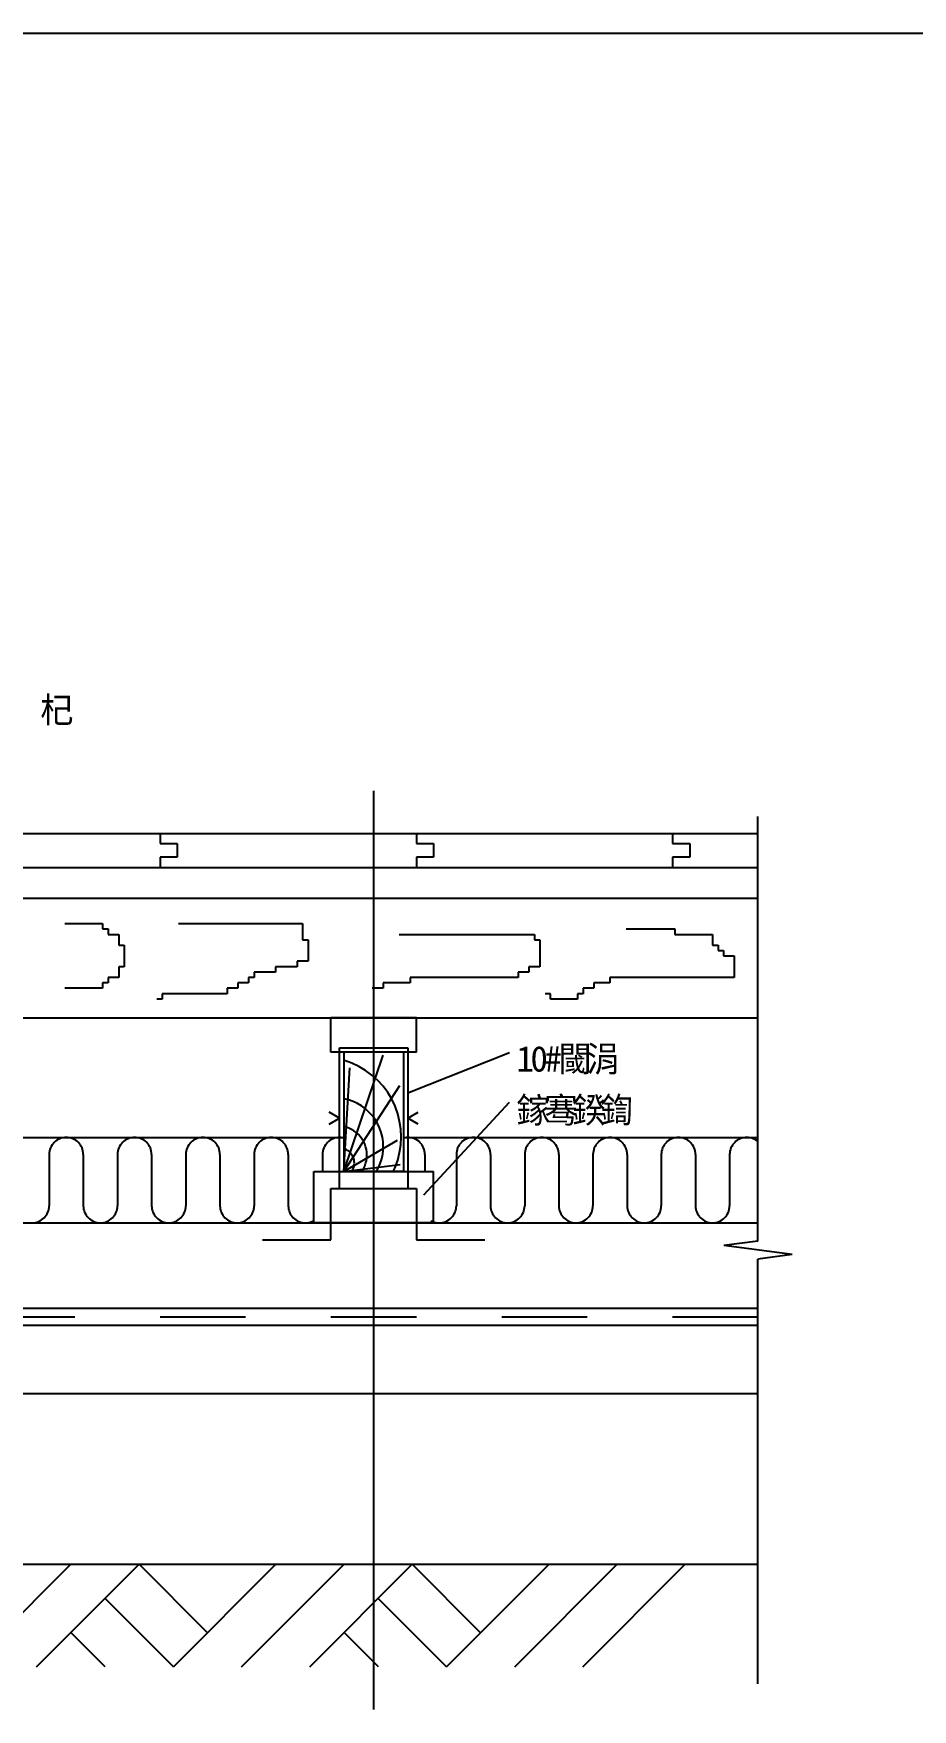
# Model space of a CAD drawing. Header units: metres. Extents: x 0 to 420, y 0 to 297.
# Drawn here: x 104.1 to 207, y 100.7 to 297 of the extents above; entities that cross this region are included whole.
import ezdxf

# ---------------------------------------------------------------- set-up
doc = ezdxf.new("R2010")
doc.units = ezdxf.units.M

msp = doc.modelspace()

# ---------------------------------------------------------------- linework, layer by layer
for p, q in [((420, 297), (0, 297)), ((143.9, 100.72), (143.9, 208.32)), ((188.9, 155.57), (188.9, 205.32)), ((18.9, 203.32), (188.9, 203.32)), ((118.9, 203.32), (118.9, 202.12)), ((148.9, 203.32), (148.9, 202.12)), ((178.9, 203.32), (178.9, 202.12)), ((118.9, 202.12), (120.9, 202.12)), ((118.9, 200.52), (118.9, 199.32)), ((120.9, 200.52), (118.9, 200.52)), ((120.9, 202.12), (120.9, 200.52)), ((148.9, 202.12), (150.9, 202.12)), ((148.9, 200.52), (148.9, 199.32)), ((150.9, 200.52), (148.9, 200.52)), ((150.9, 202.12), (150.9, 200.52)), ((178.9, 202.12), (180.9, 202.12)), ((180.9, 200.52), (178.9, 200.52)), ((178.9, 200.52), (178.9, 199.32)), ((180.9, 202.12), (180.9, 200.52)), ((18.9, 199.32), (188.9, 199.32)), ((18.9, 195.72), (188.9, 195.72)), ((107.74, 192.77), (112.16, 192.77)), ((112.16, 192.77), (112.16, 192.13)), ((121.04, 192.77), (135.58, 192.77)), ((135.58, 192.77), (135.58, 190.87)), ((112.16, 192.13), (112.8, 192.13)), ((112.8, 192.13), (112.8, 191.5)), ((112.8, 191.5), (114.06, 191.5)), ((114.06, 191.5), (114.06, 190.24)), ((135.58, 190.87), (136.22, 190.87)), ((136.22, 190.87), (136.22, 188.34)), ((146.9, 191.5), (162.72, 191.5)), ((162.72, 191.5), (162.72, 190.87)), ((162.72, 190.87), (163.35, 190.87)), ((163.35, 190.87), (163.35, 187.71)), ((173.47, 192.13), (179.16, 192.13)), ((179.16, 192.13), (179.16, 191.5)), ((179.16, 191.5), (183.59, 191.5)), ((183.59, 191.5), (183.59, 190.24)), ((114.06, 190.24), (114.7, 190.24)), ((114.7, 190.24), (114.7, 187.71)), ((183.59, 190.24), (184.22, 190.24)), ((184.22, 190.24), (184.22, 189.61)), ((184.22, 189.61), (184.86, 189.61)), ((184.86, 189.61), (184.86, 188.97)), ((184.86, 188.97), (186.12, 188.97)), ((186.12, 188.97), (186.12, 186.45)), ((114.7, 187.71), (114.06, 187.71)), ((114.06, 187.71), (114.06, 186.45)), ((132.42, 187.08), (129.89, 187.08)), ((129.89, 187.08), (129.89, 186.45)), ((132.42, 187.71), (132.42, 187.08)), ((134.95, 187.71), (132.42, 187.71)), ((136.22, 188.34), (134.95, 188.34)), ((134.95, 188.34), (134.95, 187.71)), ((162.08, 187.08), (160.82, 187.08)), ((160.82, 187.08), (160.82, 186.45)), ((162.08, 187.71), (162.08, 187.08)), ((163.35, 187.71), (162.08, 187.71)), ((112.16, 185.18), (107.74, 185.18)), ((112.8, 185.82), (112.16, 185.82)), ((112.16, 185.82), (112.16, 185.18)), ((112.8, 186.45), (112.8, 185.82)), ((114.06, 186.45), (112.8, 186.45)), ((126.73, 184.55), (119.14, 184.55)), ((119.14, 184.55), (119.14, 183.92)), ((127.99, 185.18), (126.73, 185.18)), ((126.73, 185.18), (126.73, 184.55)), ((129.26, 185.82), (127.99, 185.82)), ((127.99, 185.82), (127.99, 185.18)), ((129.89, 186.45), (129.26, 186.45)), ((129.26, 186.45), (129.26, 185.82)), ((145.01, 185.18), (143.74, 185.18)), ((148.17, 185.82), (145.01, 185.82)), ((145.01, 185.82), (145.01, 185.18)), ((148.17, 186.45), (148.17, 185.82)), ((160.82, 186.45), (148.17, 186.45)), ((164.61, 184.55), (163.98, 184.55)), ((164.61, 183.92), (164.61, 184.55)), ((168.41, 184.55), (167.78, 184.55)), ((167.78, 184.55), (167.78, 183.92)), ((169.68, 185.18), (168.41, 185.18)), ((168.41, 185.18), (168.41, 184.55)), ((171.57, 185.82), (169.68, 185.82)), ((169.68, 185.82), (169.68, 185.18)), ((186.12, 186.45), (171.57, 186.45)), ((171.57, 186.45), (171.57, 185.82)), ((119.14, 183.92), (118.51, 183.92)), ((167.78, 183.92), (164.61, 183.92)), ((18.9, 181.72), (188.9, 181.72)), ((148.9, 181.72), (138.9, 181.72)), ((138.9, 177.72), (138.9, 181.72)), ((148.9, 177.72), (148.9, 181.72)), ((148.9, 177.72), (138.9, 177.72)), ((139.9, 161.72), (139.9, 178.22)), ((139.9, 178.22), (147.9, 178.22)), ((147.4, 177.72), (140.4, 177.72)), ((140.4, 177.72), (140.4, 163.72)), ((140.4, 163.72), (145.02, 177.35)), ((140.47, 176.74), (140.4, 176.76)), ((141.34, 176.43), (140.47, 176.74)), ((147.4, 177.72), (147.4, 163.72)), ((147.9, 178.22), (147.9, 161.72)), ((147.9, 172.94), (159.82, 177.68)), ((140.4, 163.72), (141.11, 175.85)), ((142.17, 176.04), (141.34, 176.43)), ((142.96, 175.56), (142.17, 176.04)), ((143.7, 175.02), (142.96, 175.56)), ((144.38, 174.4), (143.7, 175.02)), ((140.4, 163.72), (146.95, 173.81)), ((145, 173.72), (144.38, 174.4)), ((145.54, 172.98), (145, 173.72)), ((146.02, 172.19), (145.54, 172.98)), ((140.43, 172.25), (140.4, 172.26)), ((140.97, 172.12), (140.43, 172.25)), ((141.5, 171.93), (140.97, 172.12)), ((142.01, 171.69), (141.5, 171.93)), ((142.49, 171.4), (142.01, 171.69)), ((142.94, 171.06), (142.49, 171.4)), ((143.35, 170.69), (142.94, 171.06)), ((146.41, 171.36), (146.02, 172.19)), ((146.72, 170.49), (146.41, 171.36)), ((149.79, 160.99), (159.82, 171.83)), ((139.9, 169.97), (138.69, 170.67)), ((138.69, 169.27), (139.9, 169.97)), ((140.69, 168.91), (140.4, 168.99)), ((141, 168.8), (140.69, 168.91)), ((143.73, 170.27), (143.35, 170.69)), ((144.07, 169.82), (143.73, 170.27)), ((144.35, 169.34), (144.07, 169.82)), ((144.59, 168.83), (144.35, 169.34)), ((144.78, 168.31), (144.59, 168.83)), ((146.94, 169.6), (146.72, 170.49)), ((147.08, 168.69), (146.94, 169.6)), ((147.9, 169.97), (149.11, 170.67)), ((149.11, 169.27), (147.9, 169.97)), ((67.4, 167.72), (140.4, 167.72)), ((106.36, 166.98), (106.24, 166.83)), ((106.49, 167.13), (106.36, 166.98)), ((106.63, 167.26), (106.49, 167.13)), ((106.79, 167.38), (106.63, 167.26)), ((106.96, 167.48), (106.79, 167.38)), ((107.14, 167.56), (106.96, 167.48)), ((107.32, 167.63), (107.14, 167.56)), ((107.51, 167.68), (107.32, 167.63)), ((107.71, 167.71), (107.51, 167.68)), ((107.9, 167.72), (107.71, 167.71)), ((108.1, 167.71), (107.9, 167.72)), ((108.29, 167.68), (108.1, 167.71)), ((108.48, 167.63), (108.29, 167.68)), ((108.67, 167.56), (108.48, 167.63)), ((108.84, 167.48), (108.67, 167.56)), ((109.01, 167.38), (108.84, 167.48)), ((109.17, 167.26), (109.01, 167.38)), ((109.32, 167.13), (109.17, 167.26)), ((109.45, 166.98), (109.32, 167.13)), ((109.56, 166.83), (109.45, 166.98)), ((114.36, 166.98), (114.24, 166.83)), ((114.49, 167.13), (114.36, 166.98)), ((114.63, 167.26), (114.49, 167.13)), ((114.79, 167.38), (114.63, 167.26)), ((114.96, 167.48), (114.79, 167.38)), ((115.14, 167.56), (114.96, 167.48)), ((115.32, 167.63), (115.14, 167.56)), ((115.51, 167.68), (115.32, 167.63)), ((115.71, 167.71), (115.51, 167.68)), ((115.9, 167.72), (115.71, 167.71)), ((116.1, 167.71), (115.9, 167.72)), ((116.29, 167.68), (116.1, 167.71)), ((116.48, 167.63), (116.29, 167.68)), ((116.67, 167.56), (116.48, 167.63)), ((116.84, 167.48), (116.67, 167.56)), ((117.01, 167.38), (116.84, 167.48)), ((117.17, 167.26), (117.01, 167.38)), ((117.32, 167.13), (117.17, 167.26)), ((117.45, 166.98), (117.32, 167.13)), ((117.56, 166.83), (117.45, 166.98)), ((122.36, 166.98), (122.24, 166.83)), ((122.49, 167.13), (122.36, 166.98)), ((122.63, 167.26), (122.49, 167.13)), ((122.79, 167.38), (122.63, 167.26)), ((122.96, 167.48), (122.79, 167.38)), ((123.14, 167.56), (122.96, 167.48)), ((123.32, 167.63), (123.14, 167.56)), ((123.51, 167.68), (123.32, 167.63)), ((123.7, 167.71), (123.51, 167.68)), ((123.9, 167.72), (123.7, 167.71)), ((124.1, 167.71), (123.9, 167.72)), ((124.29, 167.68), (124.1, 167.71)), ((124.48, 167.63), (124.29, 167.68)), ((124.67, 167.56), (124.48, 167.63)), ((124.84, 167.48), (124.67, 167.56)), ((125.01, 167.38), (124.84, 167.48)), ((125.17, 167.26), (125.01, 167.38)), ((125.32, 167.13), (125.17, 167.26)), ((125.45, 166.98), (125.32, 167.13)), ((125.56, 166.83), (125.45, 166.98)), ((130.36, 166.98), (130.24, 166.83)), ((130.49, 167.13), (130.36, 166.98)), ((130.63, 167.26), (130.49, 167.13)), ((130.79, 167.38), (130.63, 167.26)), ((130.96, 167.48), (130.79, 167.38)), ((131.14, 167.56), (130.96, 167.48)), ((131.32, 167.63), (131.14, 167.56)), ((131.51, 167.68), (131.32, 167.63)), ((131.71, 167.71), (131.51, 167.68)), ((131.9, 167.72), (131.71, 167.71)), ((132.1, 167.71), (131.9, 167.72)), ((132.29, 167.68), (132.1, 167.71)), ((132.48, 167.63), (132.29, 167.68)), ((132.67, 167.56), (132.48, 167.63)), ((132.84, 167.48), (132.67, 167.56)), ((133.01, 167.38), (132.84, 167.48)), ((133.17, 167.26), (133.01, 167.38)), ((133.32, 167.13), (133.17, 167.26)), ((133.45, 166.98), (133.32, 167.13)), ((133.56, 166.83), (133.45, 166.98)), ((138.36, 166.98), (138.24, 166.83)), ((138.49, 167.13), (138.36, 166.98)), ((138.63, 167.26), (138.49, 167.13)), ((138.79, 167.38), (138.63, 167.26)), ((138.96, 167.48), (138.79, 167.38)), ((139.14, 167.56), (138.96, 167.48)), ((139.32, 167.63), (139.14, 167.56)), ((139.51, 167.68), (139.32, 167.63)), ((139.71, 167.71), (139.51, 167.68)), ((139.9, 167.72), (139.71, 167.71)), ((140.1, 167.71), (139.9, 167.72)), ((140.29, 167.68), (140.1, 167.71)), ((140.4, 167.65), (140.29, 167.68)), ((140.4, 163.72), (146.68, 167.38)), ((141.3, 168.66), (141, 168.8)), ((141.59, 168.49), (141.3, 168.66)), ((141.86, 168.29), (141.59, 168.49)), ((142.11, 168.06), (141.86, 168.29)), ((142.33, 167.81), (142.11, 168.06)), ((142.53, 167.54), (142.33, 167.81)), ((142.7, 167.26), (142.53, 167.54)), ((142.85, 166.95), (142.7, 167.26)), ((142.96, 166.64), (142.85, 166.95)), ((144.92, 167.76), (144.78, 168.31)), ((145, 167.21), (144.92, 167.76)), ((145.03, 166.65), (145, 167.21)), ((146.94, 165.94), (147.08, 166.85)), ((147.12, 167.77), (147.08, 168.69)), ((147.08, 166.85), (147.12, 167.77)), ((147.4, 167.72), (188.9, 167.72)), ((147.51, 167.68), (147.4, 167.65)), ((147.71, 167.71), (147.51, 167.68)), ((147.9, 167.72), (147.71, 167.71)), ((148.1, 167.71), (147.9, 167.72)), ((148.29, 167.68), (148.1, 167.71)), ((148.48, 167.63), (148.29, 167.68)), ((148.67, 167.56), (148.48, 167.63)), ((148.84, 167.48), (148.67, 167.56)), ((149.01, 167.38), (148.84, 167.48)), ((149.17, 167.26), (149.01, 167.38)), ((149.32, 167.13), (149.17, 167.26)), ((149.45, 166.98), (149.32, 167.13)), ((149.56, 166.83), (149.45, 166.98)), ((154.03, 166.98), (153.92, 166.83)), ((154.17, 167.13), (154.03, 166.98)), ((154.31, 167.26), (154.17, 167.13)), ((154.47, 167.38), (154.31, 167.26)), ((154.64, 167.48), (154.47, 167.38)), ((154.81, 167.56), (154.64, 167.48)), ((155, 167.63), (154.81, 167.56)), ((155.19, 167.68), (155, 167.63)), ((155.38, 167.71), (155.19, 167.68)), ((155.58, 167.72), (155.38, 167.71)), ((155.78, 167.71), (155.58, 167.72)), ((155.97, 167.68), (155.78, 167.71)), ((156.16, 167.63), (155.97, 167.68)), ((156.34, 167.56), (156.16, 167.63)), ((156.52, 167.48), (156.34, 167.56)), ((156.69, 167.38), (156.52, 167.48)), ((156.85, 167.26), (156.69, 167.38)), ((156.99, 167.13), (156.85, 167.26)), ((157.13, 166.98), (156.99, 167.13)), ((157.24, 166.83), (157.13, 166.98)), ((162.03, 166.98), (161.92, 166.83)), ((162.17, 167.13), (162.03, 166.98)), ((162.31, 167.26), (162.17, 167.13)), ((162.47, 167.38), (162.31, 167.26)), ((162.64, 167.48), (162.47, 167.38)), ((162.81, 167.56), (162.64, 167.48)), ((163, 167.63), (162.81, 167.56)), ((163.19, 167.68), (163, 167.63)), ((163.38, 167.71), (163.19, 167.68)), ((163.58, 167.72), (163.38, 167.71)), ((163.78, 167.71), (163.58, 167.72)), ((163.97, 167.68), (163.78, 167.71)), ((164.16, 167.63), (163.97, 167.68)), ((164.34, 167.56), (164.16, 167.63)), ((164.52, 167.48), (164.34, 167.56)), ((164.69, 167.38), (164.52, 167.48)), ((164.85, 167.26), (164.69, 167.38)), ((164.99, 167.13), (164.85, 167.26)), ((165.13, 166.98), (164.99, 167.13)), ((165.24, 166.83), (165.13, 166.98)), ((170.03, 166.98), (169.92, 166.83)), ((170.17, 167.13), (170.03, 166.98)), ((170.31, 167.26), (170.17, 167.13)), ((170.47, 167.38), (170.31, 167.26)), ((170.64, 167.48), (170.47, 167.38)), ((170.81, 167.56), (170.64, 167.48)), ((171, 167.63), (170.81, 167.56)), ((171.19, 167.68), (171, 167.63)), ((171.38, 167.71), (171.19, 167.68)), ((171.58, 167.72), (171.38, 167.71)), ((171.78, 167.71), (171.58, 167.72)), ((171.97, 167.68), (171.78, 167.71)), ((172.16, 167.63), (171.97, 167.68)), ((172.34, 167.56), (172.16, 167.63)), ((172.52, 167.48), (172.34, 167.56)), ((172.69, 167.38), (172.52, 167.48)), ((172.85, 167.26), (172.69, 167.38)), ((172.99, 167.13), (172.85, 167.26)), ((173.13, 166.98), (172.99, 167.13)), ((173.24, 166.83), (173.13, 166.98)), ((178.03, 166.98), (177.92, 166.83)), ((178.17, 167.13), (178.03, 166.98)), ((178.31, 167.26), (178.17, 167.13)), ((178.47, 167.38), (178.31, 167.26)), ((178.64, 167.48), (178.47, 167.38)), ((178.81, 167.56), (178.64, 167.48)), ((179, 167.63), (178.81, 167.56)), ((179.19, 167.68), (179, 167.63)), ((179.38, 167.71), (179.19, 167.68)), ((179.58, 167.72), (179.38, 167.71)), ((179.78, 167.71), (179.58, 167.72)), ((179.97, 167.68), (179.78, 167.71)), ((180.16, 167.63), (179.97, 167.68)), ((180.34, 167.56), (180.16, 167.63)), ((180.52, 167.48), (180.34, 167.56)), ((180.69, 167.38), (180.52, 167.48)), ((180.85, 167.26), (180.69, 167.38)), ((180.99, 167.13), (180.85, 167.26)), ((181.13, 166.98), (180.99, 167.13)), ((181.24, 166.83), (181.13, 166.98)), ((186.03, 166.98), (185.92, 166.83)), ((186.17, 167.13), (186.03, 166.98)), ((186.31, 167.26), (186.17, 167.13)), ((186.47, 167.38), (186.31, 167.26)), ((186.64, 167.48), (186.47, 167.38)), ((186.81, 167.56), (186.64, 167.48)), ((187, 167.63), (186.81, 167.56)), ((187.19, 167.68), (187, 167.63)), ((187.38, 167.71), (187.19, 167.68)), ((187.58, 167.72), (187.38, 167.71)), ((187.78, 167.71), (187.58, 167.72)), ((187.97, 167.68), (187.78, 167.71)), ((188.16, 167.63), (187.97, 167.68)), ((188.34, 167.56), (188.16, 167.63)), ((188.52, 167.48), (188.34, 167.56)), ((188.69, 167.38), (188.52, 167.48)), ((188.85, 167.26), (188.69, 167.38)), ((188.9, 167.22), (188.85, 167.26)), ((105.91, 165.91), (105.9, 165.72)), ((105.9, 165.72), (105.9, 165.72)), ((105.9, 165.72), (105.9, 159.72)), ((105.94, 166.11), (105.91, 165.91)), ((105.99, 166.3), (105.94, 166.11)), ((106.05, 166.48), (105.99, 166.3)), ((106.14, 166.66), (106.05, 166.48)), ((106.24, 166.83), (106.14, 166.66)), ((109.66, 166.66), (109.56, 166.83)), ((109.75, 166.48), (109.66, 166.66)), ((109.81, 166.3), (109.75, 166.48)), ((109.86, 166.11), (109.81, 166.3)), ((109.89, 165.91), (109.86, 166.11)), ((109.9, 165.72), (109.89, 165.91)), ((109.9, 165.72), (109.9, 159.72)), ((113.91, 165.91), (113.9, 165.72)), ((113.9, 165.72), (113.9, 159.72)), ((113.9, 165.72), (113.9, 165.72)), ((113.94, 166.11), (113.91, 165.91)), ((113.99, 166.3), (113.94, 166.11)), ((114.05, 166.48), (113.99, 166.3)), ((114.14, 166.66), (114.05, 166.48)), ((114.24, 166.83), (114.14, 166.66)), ((117.66, 166.66), (117.56, 166.83)), ((117.75, 166.48), (117.66, 166.66)), ((117.81, 166.3), (117.75, 166.48)), ((117.86, 166.11), (117.81, 166.3)), ((117.89, 165.91), (117.86, 166.11)), ((117.9, 165.72), (117.89, 165.91)), ((117.9, 165.72), (117.9, 159.72)), ((121.91, 165.91), (121.9, 165.72)), ((121.9, 165.72), (121.9, 165.72)), ((121.9, 165.72), (121.9, 159.72)), ((121.94, 166.11), (121.91, 165.91)), ((121.99, 166.3), (121.94, 166.11)), ((122.05, 166.48), (121.99, 166.3)), ((122.14, 166.66), (122.05, 166.48)), ((122.24, 166.83), (122.14, 166.66)), ((125.66, 166.66), (125.56, 166.83)), ((125.75, 166.48), (125.66, 166.66)), ((125.81, 166.3), (125.75, 166.48)), ((125.86, 166.11), (125.81, 166.3)), ((125.89, 165.91), (125.86, 166.11)), ((125.9, 165.72), (125.89, 165.91)), ((125.9, 165.72), (125.9, 159.72)), ((129.91, 165.91), (129.9, 165.72)), ((129.9, 165.72), (129.9, 165.72)), ((129.9, 165.72), (129.9, 159.72)), ((129.94, 166.11), (129.91, 165.91)), ((129.99, 166.3), (129.94, 166.11)), ((130.05, 166.48), (129.99, 166.3)), ((130.14, 166.66), (130.05, 166.48)), ((130.24, 166.83), (130.14, 166.66)), ((133.66, 166.66), (133.56, 166.83)), ((133.75, 166.48), (133.66, 166.66)), ((133.81, 166.3), (133.75, 166.48)), ((133.86, 166.11), (133.81, 166.3)), ((133.89, 165.91), (133.86, 166.11)), ((133.9, 165.72), (133.89, 165.91)), ((133.9, 165.72), (133.9, 159.72)), ((137.91, 165.91), (137.9, 165.72)), ((137.9, 165.72), (137.9, 165.72)), ((137.9, 165.72), (137.9, 163.72)), ((137.94, 166.11), (137.91, 165.91)), ((137.99, 166.3), (137.94, 166.11)), ((138.05, 166.48), (137.99, 166.3)), ((138.14, 166.66), (138.05, 166.48)), ((138.24, 166.83), (138.14, 166.66)), ((140.55, 166.36), (140.4, 166.41)), ((140.71, 166.28), (140.55, 166.36)), ((140.85, 166.2), (140.71, 166.28)), ((140.99, 166.09), (140.85, 166.2)), ((141.12, 165.98), (140.99, 166.09)), ((141.24, 165.85), (141.12, 165.98)), ((141.34, 165.71), (141.24, 165.85)), ((141.43, 165.56), (141.34, 165.71)), ((141.51, 165.4), (141.43, 165.56)), ((141.57, 165.24), (141.51, 165.4)), ((141.61, 165.07), (141.57, 165.24)), ((141.63, 164.9), (141.61, 165.07)), ((141.64, 164.72), (141.63, 164.9)), ((143.04, 166.31), (142.96, 166.64)), ((142.96, 164.66), (143.04, 164.98)), ((143.09, 165.98), (143.04, 166.31)), ((143.04, 164.98), (143.09, 165.32)), ((143.11, 165.65), (143.09, 165.98)), ((143.09, 165.32), (143.11, 165.65)), ((144.59, 164.46), (144.78, 164.99)), ((144.78, 164.99), (144.92, 165.53)), ((144.92, 165.53), (145, 166.09)), ((145, 166.09), (145.03, 166.65)), ((146.41, 164.18), (146.72, 165.05)), ((146.72, 165.05), (146.94, 165.94)), ((149.66, 166.66), (149.56, 166.83)), ((149.75, 166.48), (149.66, 166.66)), ((149.81, 166.3), (149.75, 166.48)), ((149.86, 166.11), (149.81, 166.3)), ((149.89, 165.91), (149.86, 166.11)), ((149.9, 165.72), (149.89, 165.91)), ((149.9, 165.72), (149.9, 163.72)), ((153.59, 165.91), (153.58, 165.72)), ((153.58, 165.72), (153.58, 159.72)), ((153.58, 165.72), (153.58, 165.72)), ((153.62, 166.11), (153.59, 165.91)), ((153.67, 166.3), (153.62, 166.11)), ((153.73, 166.48), (153.67, 166.3)), ((153.82, 166.66), (153.73, 166.48)), ((153.92, 166.83), (153.82, 166.66)), ((157.34, 166.66), (157.24, 166.83)), ((157.43, 166.48), (157.34, 166.66)), ((157.49, 166.3), (157.43, 166.48)), ((157.54, 166.11), (157.49, 166.3)), ((157.57, 165.91), (157.54, 166.11)), ((157.58, 165.72), (157.57, 165.91)), ((157.58, 165.72), (157.58, 159.72)), ((161.59, 165.91), (161.58, 165.72)), ((161.58, 165.72), (161.58, 159.72)), ((161.58, 165.72), (161.58, 165.72)), ((161.62, 166.11), (161.59, 165.91)), ((161.67, 166.3), (161.62, 166.11)), ((161.73, 166.48), (161.67, 166.3)), ((161.82, 166.66), (161.73, 166.48)), ((161.92, 166.83), (161.82, 166.66)), ((165.34, 166.66), (165.24, 166.83)), ((165.43, 166.48), (165.34, 166.66)), ((165.49, 166.3), (165.43, 166.48)), ((165.54, 166.11), (165.49, 166.3)), ((165.57, 165.91), (165.54, 166.11)), ((165.58, 165.72), (165.57, 165.91)), ((165.58, 165.72), (165.58, 159.72)), ((169.59, 165.91), (169.58, 165.72)), ((169.58, 165.72), (169.58, 159.72)), ((169.58, 165.72), (169.58, 165.72)), ((169.62, 166.11), (169.59, 165.91)), ((169.67, 166.3), (169.62, 166.11)), ((169.73, 166.48), (169.67, 166.3)), ((169.82, 166.66), (169.73, 166.48)), ((169.92, 166.83), (169.82, 166.66)), ((173.34, 166.66), (173.24, 166.83)), ((173.43, 166.48), (173.34, 166.66)), ((173.49, 166.3), (173.43, 166.48)), ((173.54, 166.11), (173.49, 166.3)), ((173.57, 165.91), (173.54, 166.11)), ((173.58, 165.72), (173.57, 165.91)), ((173.58, 165.72), (173.58, 159.72)), ((177.59, 165.91), (177.58, 165.72)), ((177.58, 165.72), (177.58, 165.72)), ((177.58, 165.72), (177.58, 159.72)), ((177.62, 166.11), (177.59, 165.91)), ((177.67, 166.3), (177.62, 166.11)), ((177.73, 166.48), (177.67, 166.3)), ((177.82, 166.66), (177.73, 166.48)), ((177.92, 166.83), (177.82, 166.66)), ((181.34, 166.66), (181.24, 166.83)), ((181.43, 166.48), (181.34, 166.66)), ((181.49, 166.3), (181.43, 166.48)), ((181.54, 166.11), (181.49, 166.3)), ((181.57, 165.91), (181.54, 166.11)), ((181.58, 165.72), (181.57, 165.91)), ((181.58, 165.72), (181.58, 159.72)), ((185.59, 165.91), (185.58, 165.72)), ((185.58, 165.72), (185.58, 165.72)), ((185.58, 165.72), (185.58, 159.72)), ((185.62, 166.11), (185.59, 165.91)), ((185.67, 166.3), (185.62, 166.11)), ((185.73, 166.48), (185.67, 166.3)), ((185.82, 166.66), (185.73, 166.48)), ((185.92, 166.83), (185.82, 166.66)), ((136.9, 163.72), (150.9, 163.72)), ((136.9, 157.72), (136.9, 163.72)), ((140.4, 163.72), (147.01, 164.54)), ((147.4, 163.72), (140.4, 163.72)), ((141.33, 163.72), (141.34, 163.74)), ((141.34, 163.74), (141.43, 163.89)), ((141.43, 163.89), (141.51, 164.05)), ((141.51, 164.05), (141.57, 164.21)), ((141.57, 164.21), (141.61, 164.38)), ((141.61, 164.38), (141.63, 164.55)), ((141.63, 164.55), (141.64, 164.72)), ((142.51, 163.72), (142.53, 163.75)), ((142.53, 163.75), (142.7, 164.04)), ((142.7, 164.04), (142.85, 164.34)), ((142.85, 164.34), (142.96, 164.66)), ((144.22, 163.72), (144.35, 163.95)), ((144.35, 163.95), (144.59, 164.46)), ((146.2, 163.72), (146.41, 164.18)), ((150.9, 157.72), (150.9, 163.72)), ((138.9, 155.72), (138.9, 161.72)), ((138.9, 161.72), (148.9, 161.72)), ((148.9, 161.72), (148.9, 155.72)), ((105.75, 158.95), (105.81, 159.13)), ((105.81, 159.13), (105.86, 159.33)), ((105.86, 159.33), (105.89, 159.52)), ((105.89, 159.52), (105.9, 159.72)), ((109.9, 159.72), (109.91, 159.52)), ((109.91, 159.52), (109.94, 159.33)), ((109.94, 159.33), (109.99, 159.13)), ((109.99, 159.13), (110.05, 158.95)), ((113.75, 158.95), (113.81, 159.13)), ((113.81, 159.13), (113.86, 159.33)), ((113.86, 159.33), (113.89, 159.52)), ((113.89, 159.52), (113.9, 159.72)), ((117.9, 159.72), (117.91, 159.52)), ((117.91, 159.52), (117.94, 159.33)), ((117.94, 159.33), (117.99, 159.13)), ((117.99, 159.13), (118.05, 158.95)), ((121.75, 158.95), (121.81, 159.13)), ((121.81, 159.13), (121.86, 159.33)), ((121.86, 159.33), (121.89, 159.52)), ((121.89, 159.52), (121.9, 159.72)), ((125.9, 159.72), (125.91, 159.52)), ((125.91, 159.52), (125.94, 159.33)), ((125.94, 159.33), (125.99, 159.13)), ((125.99, 159.13), (126.05, 158.95)), ((129.75, 158.95), (129.81, 159.13)), ((129.81, 159.13), (129.86, 159.33)), ((129.86, 159.33), (129.89, 159.52)), ((129.89, 159.52), (129.9, 159.72)), ((133.9, 159.72), (133.91, 159.52)), ((133.91, 159.52), (133.94, 159.33)), ((133.94, 159.33), (133.99, 159.13)), ((133.99, 159.13), (134.05, 158.95)), ((153.43, 158.95), (153.49, 159.13)), ((153.49, 159.13), (153.54, 159.33)), ((153.54, 159.33), (153.57, 159.52)), ((153.57, 159.52), (153.58, 159.72)), ((157.58, 159.72), (157.59, 159.52)), ((157.59, 159.52), (157.62, 159.33)), ((157.62, 159.33), (157.67, 159.13)), ((157.67, 159.13), (157.73, 158.95)), ((161.43, 158.95), (161.49, 159.13)), ((161.49, 159.13), (161.54, 159.33)), ((161.54, 159.33), (161.57, 159.52)), ((161.57, 159.52), (161.58, 159.72)), ((165.58, 159.72), (165.59, 159.52)), ((165.59, 159.52), (165.62, 159.33)), ((165.62, 159.33), (165.67, 159.13)), ((165.67, 159.13), (165.73, 158.95)), ((169.43, 158.95), (169.49, 159.13)), ((169.49, 159.13), (169.54, 159.33)), ((169.54, 159.33), (169.57, 159.52)), ((169.57, 159.52), (169.58, 159.72)), ((173.58, 159.72), (173.59, 159.52)), ((173.59, 159.52), (173.62, 159.33)), ((173.62, 159.33), (173.67, 159.13)), ((173.67, 159.13), (173.73, 158.95)), ((177.43, 158.95), (177.49, 159.13)), ((177.49, 159.13), (177.54, 159.33)), ((177.54, 159.33), (177.57, 159.52)), ((177.57, 159.52), (177.58, 159.72)), ((181.58, 159.72), (181.59, 159.52)), ((181.59, 159.52), (181.62, 159.33)), ((181.62, 159.33), (181.67, 159.13)), ((181.67, 159.13), (181.73, 158.95)), ((185.43, 158.95), (185.49, 159.13)), ((185.49, 159.13), (185.54, 159.33)), ((185.54, 159.33), (185.57, 159.52)), ((185.57, 159.52), (185.58, 159.72)), ((18.9, 157.72), (188.9, 157.72)), ((103.9, 157.72), (104.1, 157.72)), ((104.1, 157.72), (104.29, 157.75)), ((104.29, 157.75), (104.48, 157.8)), ((104.48, 157.8), (104.67, 157.87)), ((104.67, 157.87), (104.84, 157.95)), ((104.84, 157.95), (105.01, 158.05)), ((105.01, 158.05), (105.17, 158.17)), ((105.17, 158.17), (105.32, 158.3)), ((105.32, 158.3), (105.45, 158.45)), ((105.45, 158.45), (105.56, 158.6)), ((105.56, 158.6), (105.66, 158.77)), ((105.66, 158.77), (105.75, 158.95)), ((110.05, 158.95), (110.14, 158.77)), ((110.14, 158.77), (110.24, 158.6)), ((110.24, 158.6), (110.36, 158.45)), ((110.36, 158.45), (110.49, 158.3)), ((110.49, 158.3), (110.63, 158.17)), ((110.63, 158.17), (110.79, 158.05)), ((110.79, 158.05), (110.96, 157.95)), ((110.96, 157.95), (111.14, 157.87)), ((111.14, 157.87), (111.32, 157.8)), ((111.32, 157.8), (111.51, 157.75)), ((111.51, 157.75), (111.7, 157.72)), ((111.7, 157.72), (111.9, 157.72)), ((111.9, 157.72), (112.1, 157.72)), ((112.1, 157.72), (112.29, 157.75)), ((112.29, 157.75), (112.48, 157.8)), ((112.48, 157.8), (112.67, 157.87)), ((112.67, 157.87), (112.84, 157.95)), ((112.84, 157.95), (113.01, 158.05)), ((113.01, 158.05), (113.17, 158.17)), ((113.17, 158.17), (113.32, 158.3)), ((113.32, 158.3), (113.45, 158.45)), ((113.45, 158.45), (113.56, 158.6)), ((113.56, 158.6), (113.66, 158.77)), ((113.66, 158.77), (113.75, 158.95)), ((118.05, 158.95), (118.14, 158.77)), ((118.14, 158.77), (118.24, 158.6)), ((118.24, 158.6), (118.36, 158.45)), ((118.36, 158.45), (118.49, 158.3)), ((118.49, 158.3), (118.63, 158.17)), ((118.63, 158.17), (118.79, 158.05)), ((118.79, 158.05), (118.96, 157.95)), ((118.96, 157.95), (119.14, 157.87)), ((119.14, 157.87), (119.32, 157.8)), ((119.32, 157.8), (119.51, 157.75)), ((119.51, 157.75), (119.71, 157.72)), ((119.71, 157.72), (119.9, 157.72)), ((119.9, 157.72), (120.1, 157.72)), ((120.1, 157.72), (120.29, 157.75)), ((120.29, 157.75), (120.48, 157.8)), ((120.48, 157.8), (120.67, 157.87)), ((120.67, 157.87), (120.84, 157.95)), ((120.84, 157.95), (121.01, 158.05)), ((121.01, 158.05), (121.17, 158.17)), ((121.17, 158.17), (121.32, 158.3)), ((121.32, 158.3), (121.45, 158.45)), ((121.45, 158.45), (121.56, 158.6)), ((121.56, 158.6), (121.66, 158.77)), ((121.66, 158.77), (121.75, 158.95)), ((126.05, 158.95), (126.14, 158.77)), ((126.14, 158.77), (126.24, 158.6)), ((126.24, 158.6), (126.36, 158.45)), ((126.36, 158.45), (126.49, 158.3)), ((126.49, 158.3), (126.63, 158.17)), ((126.63, 158.17), (126.79, 158.05)), ((126.79, 158.05), (126.96, 157.95)), ((126.96, 157.95), (127.14, 157.87)), ((127.14, 157.87), (127.32, 157.8)), ((127.32, 157.8), (127.51, 157.75)), ((127.51, 157.75), (127.71, 157.72)), ((127.71, 157.72), (127.9, 157.72)), ((127.9, 157.72), (128.1, 157.72)), ((128.1, 157.72), (128.29, 157.75)), ((128.29, 157.75), (128.48, 157.8)), ((128.48, 157.8), (128.67, 157.87)), ((128.67, 157.87), (128.84, 157.95)), ((128.84, 157.95), (129.01, 158.05)), ((129.01, 158.05), (129.17, 158.17)), ((129.17, 158.17), (129.32, 158.3)), ((129.32, 158.3), (129.45, 158.45)), ((129.45, 158.45), (129.56, 158.6)), ((129.56, 158.6), (129.66, 158.77)), ((129.66, 158.77), (129.75, 158.95)), ((134.05, 158.95), (134.14, 158.77)), ((134.14, 158.77), (134.24, 158.6)), ((134.24, 158.6), (134.36, 158.45)), ((134.36, 158.45), (134.49, 158.3)), ((134.49, 158.3), (134.63, 158.17)), ((134.63, 158.17), (134.79, 158.05)), ((134.79, 158.05), (134.96, 157.95)), ((134.96, 157.95), (135.14, 157.87)), ((135.14, 157.87), (135.32, 157.8)), ((135.32, 157.8), (135.51, 157.75)), ((135.51, 157.75), (135.71, 157.72)), ((135.71, 157.72), (135.9, 157.72)), ((135.9, 157.72), (136.1, 157.72)), ((136.1, 157.72), (136.29, 157.75)), ((136.29, 157.75), (136.48, 157.8)), ((136.48, 157.8), (136.67, 157.87)), ((136.67, 157.87), (136.84, 157.95)), ((136.84, 157.95), (136.9, 157.98)), ((150.9, 157.72), (136.9, 157.72)), ((150.58, 157.98), (150.64, 157.95)), ((150.64, 157.95), (150.81, 157.87)), ((150.81, 157.87), (151, 157.8)), ((151, 157.8), (151.19, 157.75)), ((151.19, 157.75), (151.38, 157.72)), ((151.38, 157.72), (151.58, 157.72)), ((151.58, 157.72), (151.78, 157.72)), ((151.78, 157.72), (151.97, 157.75)), ((151.97, 157.75), (152.16, 157.8)), ((152.16, 157.8), (152.34, 157.87)), ((152.34, 157.87), (152.52, 157.95)), ((152.52, 157.95), (152.69, 158.05)), ((152.69, 158.05), (152.85, 158.17)), ((152.85, 158.17), (152.99, 158.3)), ((152.99, 158.3), (153.13, 158.45)), ((153.13, 158.45), (153.24, 158.6)), ((153.24, 158.6), (153.34, 158.77)), ((153.34, 158.77), (153.43, 158.95)), ((157.73, 158.95), (157.82, 158.77)), ((157.82, 158.77), (157.92, 158.6)), ((157.92, 158.6), (158.03, 158.45)), ((158.03, 158.45), (158.17, 158.3)), ((158.17, 158.3), (158.31, 158.17)), ((158.31, 158.17), (158.47, 158.05)), ((158.47, 158.05), (158.64, 157.95)), ((158.64, 157.95), (158.81, 157.87)), ((158.81, 157.87), (159, 157.8)), ((159, 157.8), (159.19, 157.75)), ((159.19, 157.75), (159.38, 157.72)), ((159.38, 157.72), (159.58, 157.72)), ((159.58, 157.72), (159.78, 157.72)), ((159.78, 157.72), (159.97, 157.75)), ((159.97, 157.75), (160.16, 157.8)), ((160.16, 157.8), (160.34, 157.87)), ((160.34, 157.87), (160.52, 157.95)), ((160.52, 157.95), (160.69, 158.05)), ((160.69, 158.05), (160.85, 158.17)), ((160.85, 158.17), (160.99, 158.3)), ((160.99, 158.3), (161.13, 158.45)), ((161.13, 158.45), (161.24, 158.6)), ((161.24, 158.6), (161.34, 158.77)), ((161.34, 158.77), (161.43, 158.95)), ((165.73, 158.95), (165.82, 158.77)), ((165.82, 158.77), (165.92, 158.6)), ((165.92, 158.6), (166.03, 158.45)), ((166.03, 158.45), (166.17, 158.3)), ((166.17, 158.3), (166.31, 158.17)), ((166.31, 158.17), (166.47, 158.05)), ((166.47, 158.05), (166.64, 157.95)), ((166.64, 157.95), (166.81, 157.87)), ((166.81, 157.87), (167, 157.8)), ((167, 157.8), (167.19, 157.75)), ((167.19, 157.75), (167.38, 157.72)), ((167.38, 157.72), (167.58, 157.72)), ((167.58, 157.72), (167.78, 157.72)), ((167.78, 157.72), (167.97, 157.75)), ((167.97, 157.75), (168.16, 157.8)), ((168.16, 157.8), (168.34, 157.87)), ((168.34, 157.87), (168.52, 157.95)), ((168.52, 157.95), (168.69, 158.05)), ((168.69, 158.05), (168.85, 158.17)), ((168.85, 158.17), (168.99, 158.3)), ((168.99, 158.3), (169.13, 158.45)), ((169.13, 158.45), (169.24, 158.6)), ((169.24, 158.6), (169.34, 158.77)), ((169.34, 158.77), (169.43, 158.95)), ((173.73, 158.95), (173.82, 158.77)), ((173.82, 158.77), (173.92, 158.6)), ((173.92, 158.6), (174.03, 158.45)), ((174.03, 158.45), (174.17, 158.3)), ((174.17, 158.3), (174.31, 158.17)), ((174.31, 158.17), (174.47, 158.05)), ((174.47, 158.05), (174.64, 157.95)), ((174.64, 157.95), (174.81, 157.87)), ((174.81, 157.87), (175, 157.8)), ((175, 157.8), (175.19, 157.75)), ((175.19, 157.75), (175.38, 157.72)), ((175.38, 157.72), (175.58, 157.72)), ((175.58, 157.72), (175.78, 157.72)), ((175.78, 157.72), (175.97, 157.75)), ((175.97, 157.75), (176.16, 157.8)), ((176.16, 157.8), (176.34, 157.87)), ((176.34, 157.87), (176.52, 157.95)), ((176.52, 157.95), (176.69, 158.05)), ((176.69, 158.05), (176.85, 158.17)), ((176.85, 158.17), (176.99, 158.3)), ((176.99, 158.3), (177.13, 158.45)), ((177.13, 158.45), (177.24, 158.6)), ((177.24, 158.6), (177.34, 158.77)), ((177.34, 158.77), (177.43, 158.95)), ((181.73, 158.95), (181.82, 158.77)), ((181.82, 158.77), (181.92, 158.6)), ((181.92, 158.6), (182.03, 158.45)), ((182.03, 158.45), (182.17, 158.3)), ((182.17, 158.3), (182.31, 158.17)), ((182.31, 158.17), (182.47, 158.05)), ((182.47, 158.05), (182.64, 157.95)), ((182.64, 157.95), (182.81, 157.87)), ((182.81, 157.87), (183, 157.8)), ((183, 157.8), (183.19, 157.75)), ((183.19, 157.75), (183.38, 157.72)), ((183.38, 157.72), (183.58, 157.72)), ((183.58, 157.72), (183.78, 157.72)), ((183.78, 157.72), (183.97, 157.75)), ((183.97, 157.75), (184.16, 157.8)), ((184.16, 157.8), (184.34, 157.87)), ((184.34, 157.87), (184.52, 157.95)), ((184.52, 157.95), (184.69, 158.05)), ((184.69, 158.05), (184.85, 158.17)), ((184.85, 158.17), (184.99, 158.3)), ((184.99, 158.3), (185.13, 158.45)), ((185.13, 158.45), (185.24, 158.6)), ((185.24, 158.6), (185.34, 158.77)), ((185.34, 158.77), (185.43, 158.95)), ((130.9, 155.72), (138.9, 155.72)), ((148.9, 155.72), (156.9, 155.72)), ((188.9, 155.57), (184.9, 155.04)), ((192.9, 153.99), (184.9, 155.04)), ((192.9, 153.99), (188.9, 153.46)), ((188.9, 103.72), (188.9, 153.46)), ((18.9, 147.72), (188.9, 147.72)), ((18.9, 145.72), (188.9, 145.72)), ((98.9, 146.72), (108.9, 146.72)), ((118.9, 146.72), (128.9, 146.72)), ((138.9, 146.72), (148.9, 146.72)), ((158.9, 146.72), (168.9, 146.72)), ((178.9, 146.72), (188.9, 146.72)), ((18.9, 137.72), (188.9, 137.72)), ((18.9, 117.72), (188.9, 117.72)), ((96.45, 105.72), (108.45, 117.72)), ((104.43, 105.72), (116.43, 117.72)), ((124.44, 109.7), (116.43, 117.72)), ((120.45, 105.72), (132.45, 117.72)), ((128.43, 105.72), (140.43, 117.72)), ((136.41, 105.72), (148.41, 117.72)), ((156.42, 109.7), (148.41, 117.72)), ((152.43, 105.72), (164.43, 117.72)), ((160.41, 105.72), (172.41, 117.72)), ((168.38, 105.72), (180.38, 117.72)), ((120.45, 105.72), (112.44, 113.73)), ((152.43, 105.72), (144.42, 113.73)), ((112.47, 105.72), (108.45, 109.74)), ((144.45, 105.72), (140.43, 109.74))]:
    msp.add_line(p, q)

# ---------------------------------------------------------------- texts
for s, p in [('杞', (104.85, 216.29)), ('閾', (165.52, 175.42)), ('涓', (168.78, 175.42)), ('1', (160.62, 175.42)), ('0', (162.26, 175.42)), ('#', (163.89, 175.42)), ('鎵', (160.62, 169.41)), ('骞', (163.89, 169.41)), ('鍨', (167.15, 169.41)), ('鍧', (170.41, 169.41))]:
    msp.add_text(s, height=3).set_placement(p)

doc.saveas('drawing.dxf')
